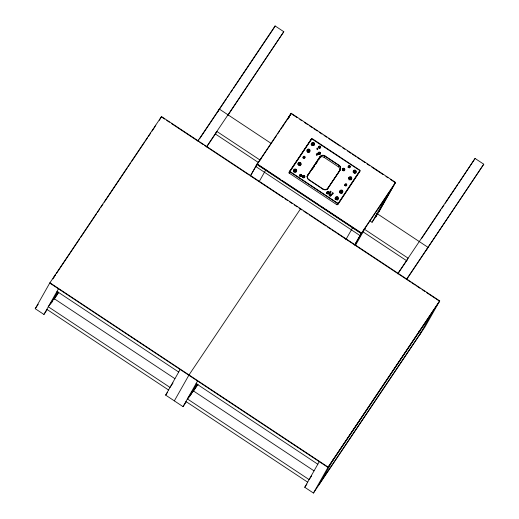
<?xml version="1.0" encoding="UTF-8"?>
<svg xmlns="http://www.w3.org/2000/svg" width="519" height="519" viewBox="0 0 519 519"><rect width="100%" height="100%" fill="white"/><g stroke="black" fill="none" stroke-linecap="round" stroke-linejoin="round"><path stroke-width="0.78" d="M329.098 192.821L329.293 193.431M250.443 175.928L257.21 163.939L280.773 179.548M287.507 119.72L290.692 114.076L288.045 118.747M289.031 117.106L291.198 113.272L395.523 182.403L379.097 211.415L379.434 210.915M354.84 244.845L361.211 233.563L395.523 182.403M354.775 245.052L361.542 233.063L325.199 208.982M47.365 309.343L43.933 314.462L35.24 308.701L49.915 282.758L328.125 467.106L313.45 493.05L304.757 487.289L319.256 461.657M52.97 278.911L55.325 274.752M43.933 314.462L58.439 288.824M51.868 301.993L57.745 291.6M154.188 127.94L155.758 125.17M159.372 120.324L161.506 116.548L439.716 300.903L425.042 326.84L313.45 493.05M217.857 111.617L219.31 109.055L271.223 143.458M273.649 28.513L275.102 25.95L283.796 31.711L227.899 115.367M361.205 233.569L256.879 164.439L257.048 164.134L361.38 233.265M250.58 175.662L257.216 163.933M260.544 159.599L261.342 158.185L255.763 166.495L360.095 235.626L393.571 185.763M282.868 126.357L283.666 124.943M259.273 181.423L265.91 169.694M290.264 171.815L289.427 173.262A0.837 0.798 29.5 0 1 289.174 172.139L311.296 138.995A0.837 0.798 29.5 0 1 312.438 138.794L359.732 170.135A0.837 0.798 29.5 0 1 359.985 171.257L337.863 204.402A0.837 0.798 29.5 0 1 336.721 204.603L337.558 203.156L338.414 203L359.907 170.569L311.737 138.858L290.024 171.536L337.597 203.182M186.47 401.524L183.038 406.637L165.652 395.115L180.151 369.476M289.174 172.139L311.497 139.06M294.007 172.314L294.325 171.75M294.941 171.036L295.343 170.316M295.681 169.817L295.999 169.252M299.405 164.387L299.813 163.667M300.144 163.174L300.462 162.609M303.803 157.841L304.64 156.388M307.397 152.365L307.715 151.801M308.331 151.094L308.74 150.374M309.071 149.874L309.389 149.31M311.861 145.722L312.179 145.158M312.795 144.444L313.204 143.724M313.534 143.225L313.852 142.66M300.443 175.941L301.279 174.494M174.345 400.876L189.02 374.932L300.611 208.722L300.443 209.034M317.187 149.751C318.718 147.454 315.967 147.714 317.005 149.193C317.719 149.712 318.348 148.46 317.673 148.194M319.412 147.688L320.249 146.235M303.479 177.024L304.316 175.578M316.668 155.447C318.16 153.189 315.546 153.287 316.441 154.818C317.051 155.356 317.894 154.286 317.148 153.851M319.101 153.754L319.938 152.307M306.943 176.797A3.341 3.205 29.5 0 1 307.177 176.382L320.152 156.868A3.341 3.205 29.5 0 1 324.719 156.057L338.978 165.503A3.341 3.205 29.5 0 1 339.971 170.005L327.002 189.519A3.341 3.205 29.5 0 1 326.86 189.714M307.177 176.382L320.002 156.706L307.728 174.987A3.549 3.399 29.5 0 0 308.786 179.769L323.045 189.221A3.549 3.399 29.5 0 0 327.898 188.352L340.172 170.07A3.549 3.399 29.5 0 0 339.115 165.282L324.855 155.836A3.549 3.399 29.5 0 0 320.002 156.706M319.451 158.1A3.341 3.205 29.5 0 1 324.018 157.283L324.855 155.836M183.038 406.637L197.544 380.998M189.403 396.938L196.85 383.775M339.277 171.238A3.341 3.205 29.5 0 0 338.278 166.735L339.115 165.282M327.002 189.519L340.172 170.07M327.826 193.159L328.663 191.706M330.279 192.802L330.759 191.206L329.818 191.537L330.609 192.29L331.031 191.829L330.791 191.232M343.448 169.888L344.285 168.441M330 195.527L330.837 194.08M332.394 194.385C334.067 192.153 331.148 192.413 332.238 193.866C332.958 194.398 333.561 193.12 332.906 192.867M348.969 167.274L349.806 165.827M336.669 198.686L337.078 197.973M337.415 197.473L337.733 196.909M340.204 193.315L340.522 192.75M341.139 192.043L341.541 191.323M341.878 190.823L342.196 190.259M345.531 185.491L346.368 184.044M349.131 180.022L349.449 179.457M350.066 178.744L350.468 178.023M350.805 177.524L351.123 176.966M354.529 172.094L354.931 171.38M355.268 170.881L355.586 170.316M337.863 204.402L359.836 171.088M345.816 239.733L352.849 227.303M354.912 244.793L361.542 233.063M355.307 245.643L365.674 227.316M370.034 220.938L372.045 222.268L387.991 194.074M395.024 183.201L377.624 213.958L372.045 222.268M406.649 279.469L483.76 164.212L475.067 158.451L458.77 183.129M426.514 249.879L427.967 247.316L376.658 213.322M319.029 484.74L333.535 459.107M419.462 335.151L433.968 309.519M161.506 116.548L49.746 283.063L327.956 467.418L439.548 301.208M53.872 277.315L55.222 275.304M56.577 273.292L79.543 239.084M80.445 237.741L96.657 213.594M97.559 212.252L99.81 208.898M100.712 207.555L102.963 204.201M104.313 202.189L127.285 167.981M128.187 166.638L130.438 163.284M131.333 161.941L144.399 142.491M145.301 141.149L147.552 137.795M148.447 136.452L150.705 133.098M152.054 131.086L153.858 128.401M35.24 308.701L38.244 304.225M50.265 304.218L51.556 302.305M51.413 302.914L52.763 300.903M54.119 298.892L58.621 292.184M54.015 299.444L58.524 292.735M198.083 140.662L275.102 25.95M197.992 141.207L198.894 139.864M199.796 138.515L226.407 98.882M227.303 97.546L229.554 94.192M230.455 92.849L232.707 89.502M233.608 88.159L273.202 29.181M206.776 146.423L283.796 31.711M206.685 146.968L216.695 131.982M256.879 164.439L291.198 113.272M261.57 157.854L276.744 135.251M277.639 133.921L279.871 130.593M280.76 129.263L282.991 125.942M283.887 124.612L289.245 116.632M312.38 169.265L314.611 165.944M315.5 164.614L317.732 161.286M318.627 159.956L321.306 155.966M173.009 382.951L170.005 387.421L48.286 306.768L53.866 298.457L174.909 378.669M165.652 395.115L167.365 392.559M188.086 398.313L191.517 393.201M190.973 394.421L197.726 384.358M193.12 391.618L198.076 384.242M397.599 273.837L475.067 158.451M398.404 273.039L406.98 260.259M421.422 238.759L440.767 209.942M441.669 208.599L443.92 205.245M445.27 203.24L457.868 184.472M406.293 279.598L483.76 164.212M311.679 475.761L309.11 479.601L187.391 398.942L192.971 390.632L314.014 470.843M304.757 487.289L306.904 484.091M328.125 467.106L439.716 300.903M332.082 461.67L432.515 312.081M320.483 482.177L420.915 332.588L418.904 331.258M308.786 179.769L308.87 179.658A3.341 3.205 29.5 0 1 307.877 175.15L307.728 174.987M323.045 189.221L323.129 189.104A3.341 3.205 29.5 0 0 327.697 188.287L327.898 188.352M290.076 170.972L289.874 170.907A0.837 0.798 29.5 0 0 290.121 172.036L337.415 203.37A0.837 0.798 29.5 0 0 338.557 203.169L338.414 203M291.023 113.583L297.082 117.592M299.774 119.376L301.792 120.713M304.484 122.503L307.851 124.729M309.194 125.624L312.561 127.849M313.911 128.744L317.278 130.97M319.295 132.313L321.988 134.097M324.005 135.433L326.698 137.217M328.715 138.56L340.159 146.137M342.851 147.921L344.876 149.258M347.561 151.048L350.928 153.267M352.278 154.169L355.645 156.394M356.988 157.289L360.355 159.515M361.704 160.403L365.065 162.635M367.082 163.978L369.781 165.756M371.792 167.099L383.243 174.676M385.928 176.466L387.953 177.796M390.638 179.587L395.355 182.701M324.018 157.283L338.278 166.735M375.205 215.885L376.56 216.78M308.87 179.658L323.129 189.104M289.012 172.996L336.889 204.72M260.064 160.073L216.806 131.411L215.359 133.98L258.611 162.642M364.15 229.041L408.077 258.157L406.63 260.72L362.697 231.61M282.083 180.411L319.153 204.973M320.483 205.861L323.869 208.1M162.006 117.3L164.711 119.098M166.683 120.402L169.441 122.225M171.374 123.509L175.513 126.253M176.084 126.63L180.242 129.387M180.787 129.75L184.972 132.52M185.497 132.87L198.472 141.466M199.62 142.225L203.201 144.6M204.324 145.346L218.733 154.889M219.122 155.149L239.966 168.96M240.342 169.207L244.676 172.081M245.065 172.34L249.38 175.201M250.469 175.922L269.556 188.566M270.055 188.897L274.259 191.686M274.778 192.03L283.004 197.48M284.912 198.745L287.714 200.6M289.634 201.872L292.34 203.662M294.364 205.005L297.095 206.815M299.087 208.138L301.792 209.929M303.784 211.246L307.871 213.958M309.136 214.795L312.594 217.085M313.171 217.467L326.101 226.037M327.288 226.822L330.83 229.171M331.998 229.943L335.553 232.298M336.708 233.063L341.632 236.327M342.086 236.625L346.361 239.46M346.789 239.746L351.084 242.594M351.499 242.866L367.64 253.564M367.965 253.778L372.344 256.678M372.694 256.911L377.054 259.798M377.423 260.045L401.933 276.29M402.407 276.601L410.678 282.077M411.859 282.861L415.382 285.197M416.588 285.995L420.092 288.317M421.986 289.576L424.801 291.438M426.715 292.71L430.848 295.447M431.445 295.836L435.532 298.548M436.168 298.97L438.879 300.767M56.986 291.386L178.705 372.045M196.091 383.567L317.81 464.22M46.833 309.33L168.552 389.99M185.938 401.511L307.657 482.164M317.537 154.922A1.07 1.025 29.5 0 1 317.505 154.325M317.875 153.773A1.07 1.025 29.5 0 1 319.555 154.37M342.281 169.862A1.07 1.025 29.5 0 1 343.902 171.023M302.311 176.998A1.07 1.025 29.5 0 1 303.959 177.783M326.723 193.094A1.07 1.025 29.5 0 1 328.293 193.84M318.439 147.662A0.889 0.85 29.5 0 1 319.782 148.194M348.002 167.254A0.889 0.85 29.5 0 1 349.365 167.903M299.703 175.818A0.889 0.85 29.5 0 1 300.845 176.7M329.325 195.391A0.889 0.85 29.5 0 1 330.331 195.916M302.817 157.886A0.811 0.779 29.5 0 1 304.017 158.042M344.856 185.38A0.811 0.779 29.5 0 1 345.894 186.068M306.963 150.212A1.563 1.499 29.5 0 1 309.298 150.049A1.563 1.499 29.5 0 1 309.201 152.339M306.995 151.405A0.941 0.902 29.5 0 1 308.273 151.055A0.941 0.902 29.5 0 1 308.63 152.327M348.496 178.251A1.563 1.499 29.5 0 1 350.753 177.498A1.563 1.499 29.5 0 1 351.097 179.853M349.034 178.724A0.941 0.902 29.5 0 1 350.442 179.801M297.763 164.218A1.563 1.499 29.5 0 1 300.19 163.206A1.563 1.499 29.5 0 1 299.982 165.808M298.178 164.536A0.941 0.902 29.5 0 1 299.82 165.321M339.705 191.252A1.563 1.499 29.5 0 1 342.099 190.998A1.563 1.499 29.5 0 1 341.911 193.353M339.705 192.802A0.941 0.902 29.5 0 1 340.886 191.92A0.941 0.902 29.5 0 1 341.398 193.334M311.153 144.496A1.563 1.499 29.5 0 1 313.229 143.069A1.563 1.499 29.5 0 1 313.826 145.547M311.666 144.503A0.941 0.902 29.5 0 1 313.152 145.567M353.16 171.218A1.563 1.499 29.5 0 1 355.359 170.946A1.563 1.499 29.5 0 1 355.638 173.119M353.192 172.412A0.941 0.902 29.5 0 1 354.925 173.093M293.507 170.245A1.563 1.499 29.5 0 1 295.726 169.849A1.563 1.499 29.5 0 1 296.051 172.061M293.533 171.536A0.941 0.902 29.5 0 1 294.662 170.907A0.941 0.902 29.5 0 1 295.343 172.036M335.079 199.069A1.563 1.499 29.5 0 1 336.04 197.278A1.563 1.499 29.5 0 1 337.979 198.122A1.563 1.499 29.5 0 1 337.35 200.055M335.54 198.745A0.941 0.902 29.5 0 1 336.831 198.816A0.941 0.902 29.5 0 1 336.85 200.081M310.602 140.227A0.837 0.798 29.5 0 1 311.153 139.89M359.408 171.912A0.837 0.798 29.5 0 1 359.291 172.49M318.153 153.896A1.278 1.226 29.5 0 0 320.346 153.994A1.278 1.226 29.5 0 0 319.269 152.086A1.278 1.226 29.5 0 0 318.153 153.896M318.303 153.851A1.07 1.025 29.5 0 0 320.139 153.935A1.07 1.025 29.5 0 0 319.237 152.339A1.07 1.025 29.5 0 0 318.303 153.851M342.501 170.024A1.278 1.226 29.5 0 0 344.687 170.128A1.278 1.226 29.5 0 0 343.617 168.221A1.278 1.226 29.5 0 0 342.501 170.024M342.65 169.985A1.07 1.025 29.5 0 0 344.48 170.07A1.07 1.025 29.5 0 0 343.584 168.474A1.07 1.025 29.5 0 0 342.65 169.985M302.532 177.167A1.278 1.226 29.5 0 0 304.724 177.264A1.278 1.226 29.5 0 0 303.647 175.357A1.278 1.226 29.5 0 0 302.532 177.167M302.681 177.122A1.07 1.025 29.5 0 0 304.517 177.206A1.07 1.025 29.5 0 0 303.615 175.61A1.07 1.025 29.5 0 0 302.681 177.122M326.873 193.295A1.278 1.226 29.5 0 0 329.065 193.392A1.278 1.226 29.5 0 0 327.989 191.492A1.278 1.226 29.5 0 0 326.873 193.295M327.028 193.256A1.07 1.025 29.5 0 0 328.858 193.334A1.07 1.025 29.5 0 0 327.963 191.745A1.07 1.025 29.5 0 0 327.028 193.256M318.718 147.597A1.096 1.051 29.5 0 0 320.593 147.681A1.096 1.051 29.5 0 0 319.672 146.047A1.096 1.051 29.5 0 0 318.718 147.597M318.867 147.558A0.889 0.85 29.5 0 0 320.392 147.623A0.889 0.85 29.5 0 0 319.639 146.306A0.889 0.85 29.5 0 0 318.867 147.558M348.275 167.183A1.096 1.051 29.5 0 0 350.156 167.267A1.096 1.051 29.5 0 0 349.235 165.639A1.096 1.051 29.5 0 0 348.275 167.183M348.431 167.144A0.889 0.85 29.5 0 0 349.949 167.215A0.889 0.85 29.5 0 0 349.203 165.892A0.889 0.85 29.5 0 0 348.431 167.144M299.748 175.857A1.096 1.051 29.5 0 0 301.623 175.941A1.096 1.051 29.5 0 0 300.702 174.306A1.096 1.051 29.5 0 0 299.748 175.857M299.898 175.811A0.889 0.85 29.5 0 0 301.416 175.883A0.889 0.85 29.5 0 0 300.67 174.559A0.889 0.85 29.5 0 0 299.898 175.811M329.306 195.442A1.096 1.051 29.5 0 0 331.187 195.527A1.096 1.051 29.5 0 0 330.266 193.892A1.096 1.051 29.5 0 0 329.306 195.442M329.455 195.397A0.889 0.85 29.5 0 0 330.979 195.468A0.889 0.85 29.5 0 0 330.233 194.145A0.889 0.85 29.5 0 0 329.455 195.397M303.206 157.659A1.025 0.98 29.5 0 0 304.964 157.737A1.025 0.98 29.5 0 0 304.102 156.213A1.025 0.98 29.5 0 0 303.206 157.659M303.362 157.62A0.811 0.779 29.5 0 0 304.757 157.679A0.811 0.779 29.5 0 0 304.069 156.466A0.811 0.779 29.5 0 0 303.362 157.62M344.94 185.315A1.025 0.98 29.5 0 0 346.692 185.393A1.025 0.98 29.5 0 0 345.836 183.869A1.025 0.98 29.5 0 0 344.94 185.315M345.09 185.27A0.811 0.779 29.5 0 0 346.484 185.335A0.811 0.779 29.5 0 0 345.803 184.122A0.811 0.779 29.5 0 0 345.09 185.27M307.203 151.256A1.563 1.499 29.5 0 0 309.888 151.373A1.563 1.499 29.5 0 0 308.571 149.044A1.563 1.499 29.5 0 0 307.203 151.256M307.423 151.542A0.941 0.902 29.5 0 0 309.039 151.613A0.941 0.902 29.5 0 0 308.247 150.212A0.941 0.902 29.5 0 0 307.423 151.542M348.937 178.906A1.563 1.499 29.5 0 0 351.623 179.029A1.563 1.499 29.5 0 0 350.299 176.694A1.563 1.499 29.5 0 0 348.937 178.906M349.157 179.191A0.941 0.902 29.5 0 0 350.766 179.263A0.941 0.902 29.5 0 0 349.975 177.861A0.941 0.902 29.5 0 0 349.157 179.191M298.276 164.549A1.563 1.499 29.5 0 0 300.962 164.672A1.563 1.499 29.5 0 0 299.645 162.337A1.563 1.499 29.5 0 0 298.276 164.549M298.496 164.834A0.941 0.902 29.5 0 0 300.105 164.906A0.941 0.902 29.5 0 0 299.32 163.511A0.941 0.902 29.5 0 0 298.496 164.834M340.01 192.205A1.563 1.499 29.5 0 0 342.689 192.322A1.563 1.499 29.5 0 0 341.372 189.993A1.563 1.499 29.5 0 0 340.01 192.205M340.23 192.491A0.941 0.902 29.5 0 0 341.839 192.562A0.941 0.902 29.5 0 0 341.048 191.161A0.941 0.902 29.5 0 0 340.23 192.491M311.666 144.606A1.563 1.499 29.5 0 0 314.352 144.73A1.563 1.499 29.5 0 0 313.035 142.394A1.563 1.499 29.5 0 0 311.666 144.606M311.887 144.892A0.941 0.902 29.5 0 0 313.502 144.963A0.941 0.902 29.5 0 0 312.71 143.562A0.941 0.902 29.5 0 0 311.887 144.892M353.4 172.256A1.563 1.499 29.5 0 0 356.086 172.379A1.563 1.499 29.5 0 0 354.769 170.044A1.563 1.499 29.5 0 0 353.4 172.256M353.621 172.542A0.941 0.902 29.5 0 0 355.23 172.613A0.941 0.902 29.5 0 0 354.438 171.218A0.941 0.902 29.5 0 0 353.621 172.542M293.812 171.199A1.563 1.499 29.5 0 0 296.498 171.322A1.563 1.499 29.5 0 0 295.181 168.986A1.563 1.499 29.5 0 0 293.812 171.199M294.033 171.484A0.941 0.902 29.5 0 0 295.642 171.555A0.941 0.902 29.5 0 0 294.857 170.154A0.941 0.902 29.5 0 0 294.033 171.484M335.546 198.848A1.563 1.499 29.5 0 0 338.226 198.972A1.563 1.499 29.5 0 0 336.909 196.636A1.563 1.499 29.5 0 0 335.546 198.848M335.767 199.134A0.941 0.902 29.5 0 0 337.376 199.212A0.941 0.902 29.5 0 0 336.584 197.81A0.941 0.902 29.5 0 0 335.767 199.134"/></g></svg>
